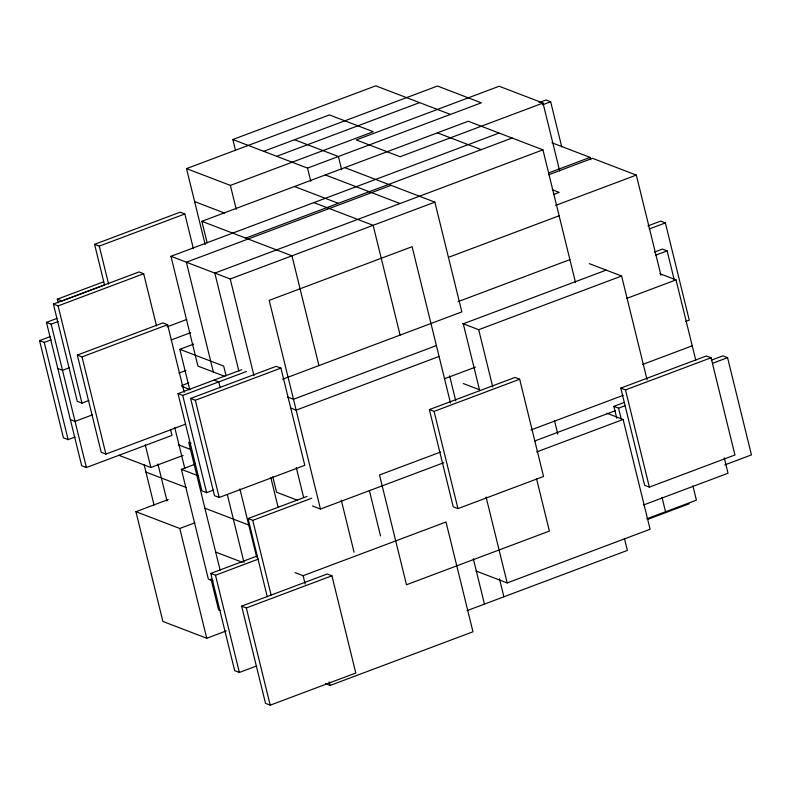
<?xml version="1.0" encoding="UTF-8"?>
<svg xmlns="http://www.w3.org/2000/svg" width="791" height="791" viewBox="0 0 791 791"><rect width="100%" height="100%" fill="white"/><g stroke="black" fill="none" stroke-linecap="round" stroke-linejoin="round"><path stroke-width="1.19" d="M235.481 150.25L232.841 139.513L375.755 85.833L450.445 114.428M186.518 168.612L329.432 114.922L373.293 131.721L230.379 185.401L186.518 168.612L205.176 244.528M263.68 151.318L437.453 86.041L481.314 102.83L307.531 168.107L232.841 139.513M276.702 156.302L419.606 102.622M104.471 284.641L94.574 244.32L180.16 212.176L184.857 213.975L193.311 248.364M94.574 244.32L99.271 246.12L184.857 213.975M207.143 242.788L201.863 221.312L468.252 121.25L542.933 149.845L575.541 282.595M539.017 102.583L545.958 99.973L550.665 101.772L561.729 146.829M543.012 103.048L400.098 156.727L356.247 139.938L499.151 86.249L543.012 103.048L559.712 171.054M542.567 104.817L550.665 101.772M224.881 376.407L197.918 366.085L170.955 256.304L499.081 133.056M58.178 302.745L57.308 299.186L103.572 281.804M88.918 400.513L81.977 403.123L77.271 401.324L53.392 304.1L138.979 271.946L143.685 273.745L156.499 325.922M104.798 284.908L62.005 300.985L57.308 299.186M53.392 304.1L58.089 305.899L143.685 273.745M245.724 238.101L512.103 138.039M391.021 185.331L186.369 262.207L213.333 371.988M170.52 429.454L171.973 435.386L86.387 467.53L81.691 465.731L46.471 322.352L56.883 318.447M46.471 322.352L51.168 324.152L58.109 321.541M542.933 149.845L214.816 273.093L238.842 370.939M75.076 437.028L68.135 439.638L63.428 437.838L39.55 340.605L49.962 336.699M39.55 340.605L44.247 342.414L51.188 339.804M170.955 256.304L230.23 278.996L434.872 202.13L461.845 311.901L282.545 379.255M548.578 172.962L590.076 157.379L590.659 159.762M548.667 174.742L592.459 158.299L636.32 175.088L660.94 275.317M185.707 424.124L105.905 454.093L101.199 452.294L77.32 355.07L162.906 322.916L167.603 324.725L184.204 392.306M77.32 355.07L82.017 356.87L167.603 324.725M167.109 326.841L186.765 319.455M69.45 367.696L62.509 370.307L57.812 368.507M553.403 194.537L559.168 192.371L552.247 189.721M171.133 339.992L190.72 332.635M555.648 205.393L636.32 175.088M189.8 389.874L179.834 349.306L193.666 344.105M448.487 257.332L559.128 215.775M178.984 373.055L185.895 370.455M92.399 414.86L75.056 421.376L70.35 419.576M181.801 385.504L188.723 382.903M213.56 490.054L206.619 492.655L201.913 490.855L178.034 393.631L241.809 369.674M178.034 393.631L182.731 395.431L246.505 371.473M647.948 225.89L660.673 221.104L665.369 222.904L689.258 320.137L685.787 321.443M190.621 398.456L276.207 366.302L280.914 368.102L304.792 465.326L219.206 497.48L214.499 495.68L190.621 398.456L195.328 400.256L280.914 368.102M649.184 228.994L665.369 222.904M458.108 301.618L569.896 259.616M606.193 270.117L463.279 323.796L479.692 390.616M654.335 252.141L662.423 249.096L667.129 250.895L674.12 279.352M655.561 255.246L667.129 250.895M436.395 345.588L293.491 399.267L287.716 397.062M462.537 323.509L478.703 329.699L621.607 276.019L647.107 379.828M439.074 356.464L296.16 410.143L290.386 407.938M118.531 455.151L150.844 467.521L183.117 455.398M626.472 298.504L676.028 279.885L695.744 360.142M212.977 580.91L208.359 579.141L181.396 469.36L195.219 464.169M444.334 378.8L475.45 367.113M226.335 630.892L206.748 638.258L162.887 621.459L135.923 511.688L168.196 499.566M429.375 409.59L514.961 377.445L519.667 379.245L543.546 476.469L457.959 508.623L453.253 506.823L429.375 409.59L434.081 411.389L519.667 379.245M135.923 511.688L179.784 528.477L194.764 522.851M642.668 364.433L692.224 345.825M267.279 596.819L248.058 518.56L307.046 496.402M248.058 518.56L252.754 520.359L311.743 498.201M440.597 452.037L379.512 474.976L406.485 584.757L549.389 531.077L536.496 478.575M620.777 388.104L706.363 355.96L711.069 357.759L734.948 454.983L649.362 487.127L644.655 485.328L620.777 388.104L625.483 389.904L711.069 357.759M711.297 360.212L722.865 355.861L727.572 357.661L751.45 454.894L724.853 464.881M312.376 505.953L320.454 509.048L443.771 462.725M531.018 429.948L623.219 395.322M712.533 363.316L727.572 357.661M616.772 418.221L613.856 406.366L624.267 402.451M613.856 406.366L618.562 408.166L625.493 405.556M534.607 441.032L615.536 410.638M256.719 665.933L239.376 672.449L234.67 670.649L210.792 573.426L257.055 556.043M536.693 451.948L623.13 419.477L650.093 529.258L507.179 582.937L476.024 571.003M210.792 573.426L215.488 575.225L258.281 559.148M295.023 572.605L303.101 575.7L446.015 522.011L472.978 631.791L330.074 685.471L325.457 683.711M241.641 606.143L327.227 573.989L331.923 575.789L355.802 673.022L270.215 705.167L265.519 703.367L241.641 606.143L246.337 607.943L331.923 575.789M643.597 504.955L728.027 473.236L724.24 457.821M646.86 518.777L696.416 500.159L692.896 485.842M647.641 519.41L689.129 503.827M467.006 610.652L627.362 550.417L624.425 538.483M551.989 142.795L590.076 157.379M437.383 132.839L481.235 149.637M659.872 273.706L676.028 279.885M294.539 139.72L338.4 156.519L341.623 169.64M344.777 167.623L434.872 202.13M589.295 263.64L621.607 276.019M325.338 174.93L400.028 203.524M294.47 186.528L338.33 203.317M313.869 202.625L373.144 225.316L400.108 335.097M194.616 201.576L224.624 213.066M201.863 221.312L291.968 255.809L318.931 365.59M606.974 413.288L623.13 419.477M463.318 383.546L479.475 389.726M179.834 349.306L223.695 366.095L226.038 375.636M214.045 380.105L218.751 381.905L220.205 387.837M181.801 386.374L189.88 389.469M191.017 443.178L188.713 442.298L220.145 570.281M178.301 444.76L190.997 449.624M297.367 500.209L276.593 492.259L272.786 476.746M181.396 469.36L198.699 475.994M145.949 472.098L186.35 487.563M204.909 508.227L248.76 525.026M215.676 552.078L242.224 562.243M220.452 610.573L218.573 609.851L210.999 579.022M662.027 497.44L665.547 511.757M625.483 389.904L649.362 487.127M618.562 408.166L621.182 418.835M554.511 420.674L557.813 434.111M478.703 329.699L492.763 386.977M486.079 497.025L507.179 582.937M449.624 375.883L455.774 400.938M499.487 578.903L503.887 596.8M450.465 402.866L412.101 246.693L269.197 300.372L320.454 509.048M473.315 558.753L484.448 604.097M434.081 411.389L457.959 508.623M307.531 168.107L310.754 181.238M369.377 490.558L380.511 535.893M341.257 500.07L354.071 552.237M230.379 185.401L236.242 209.259M296.318 467.649L303.645 497.48M230.23 278.996L253.97 375.656M303.101 575.7L305.158 584.045M329.194 681.891L330.074 685.471M270.868 477.774L278.195 507.604M252.754 520.359L271.105 595.059M239.891 488.917L256.68 557.24M227.304 494.504L244.004 562.52M195.328 400.256L219.206 497.48M246.337 607.943L270.215 705.167M182.731 395.431L206.619 492.655M215.488 575.225L239.376 672.449M174.752 427.595L184.827 468.608M179.784 528.477L206.748 638.258M157.923 463.991L167.01 500.98M99.271 246.12L108.594 284.068M145.277 444.849L150.844 467.521M144.081 464.495L154.047 505.063M82.017 356.87L105.905 454.093M58.089 305.899L81.977 403.123M51.168 324.152L86.387 467.53M44.247 342.414L68.135 439.638"/></g></svg>
